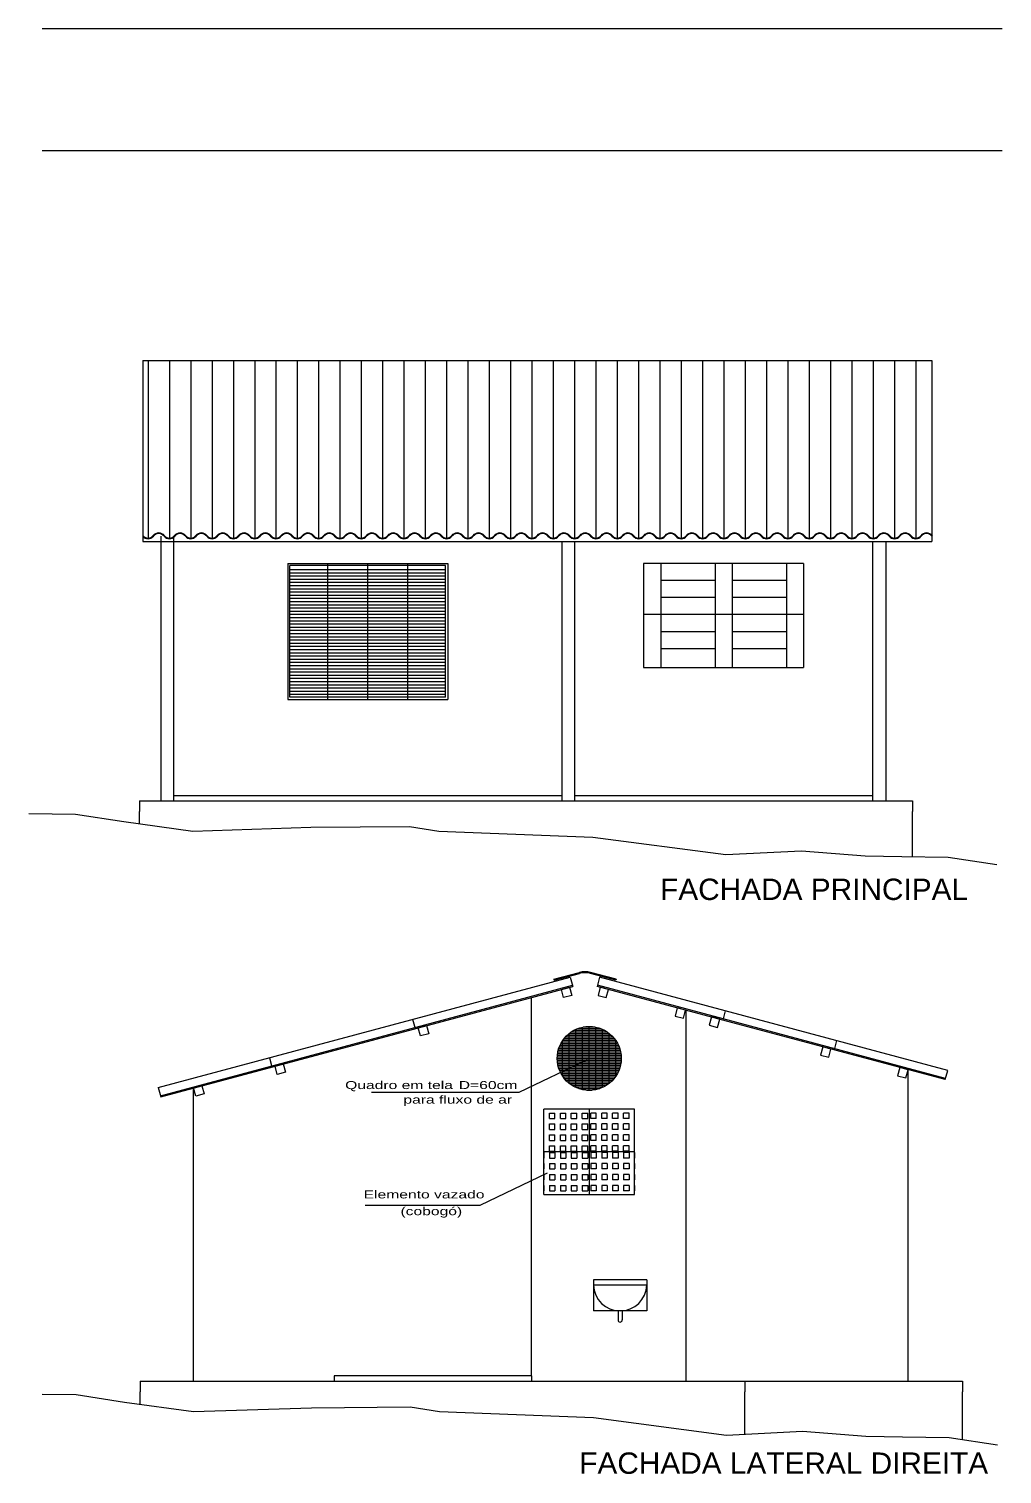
# Model space of a CAD drawing. Header units: millimetres. Extents: x 379 to 8329, y 269 to 4802.
# Drawn here: x 3710 to 4622, y 2013 to 3367 of the extents above; entities that cross this region are included whole.
import ezdxf

# ---------------------------------------------------------------- set-up
doc = ezdxf.new("R2010")
doc.units = ezdxf.units.MM
doc.header["$LTSCALE"] = 20
doc.header["$MEASUREMENT"] = 0
for name, color, linetype in [('1', 7, 'Continuous'), ('Cotas', 7, 'Continuous'), ('Texto', 2, 'Continuous')]:
    doc.layers.add(name, color=color, linetype=linetype)
doc.styles.add('REGUA100', font='arial.ttf', dxfattribs={"width": 1.4})
doc.styles.add('Textos Gd.', font='arial.ttf', dxfattribs={"height": 0.15})

msp = doc.modelspace()

# ---------------------------------------------------------------- hatches: boundary and pattern name
at = {"layer": '1'}
h = msp.add_hatch(dxfattribs=at)
h.set_pattern_fill('GRATE', color=1, scale=50, style=0)
h.set_pattern_definition([(0, (2166.3693, -2113.534), (0, 1.5625), []), (90, (2166.369, -2113.534), (-6.25, 4e-16), [])])
h.paths.add_polyline_path([(4205.227, 2402.317, 1), (4265.227, 2402.317, 1)])
h = msp.add_hatch(dxfattribs=at)
h.set_pattern_fill('SQUARE', color=1, scale=41, style=0)
h.set_pattern_definition([(0, (-3602.337, 459.994), (0, 5.125), [5.125, -5.125]), (90, (-3602.337, 459.994), (-5.125, 3e-16), [5.125, -5.125])])
h.paths.add_polyline_path([(4235.227, 2354.654), (4192.727, 2354.654), (4192.727, 2314.654), (4235.227, 2314.654)])
h = msp.add_hatch(dxfattribs=at)
h.set_pattern_fill('SQUARE', color=1, scale=41, style=0)
h.set_pattern_definition([(180, (12072.7903, 459.994), (0, 5.125), [5.125, -5.125]), (90, (12072.7903, 459.994), (5.125, 3e-16), [5.125, -5.125])])
h.paths.add_polyline_path([(4235.227, 2354.654), (4277.727, 2354.654), (4277.727, 2314.654), (4235.227, 2314.654)])
h = msp.add_hatch(dxfattribs=at)
h.set_pattern_fill('SQUARE', color=1, scale=41, style=0)
h.set_pattern_definition([(0, (-3602.337, 4169.315), (0, -5.125), [5.125, -5.125]), (270, (-3602.337, 4169.315), (-5.125, -3e-16), [5.125, -5.125])])
h.paths.add_polyline_path([(4235.227, 2274.654), (4192.727, 2274.654), (4192.727, 2314.654), (4235.227, 2314.654)])
h = msp.add_hatch(dxfattribs=at)
h.set_pattern_fill('SQUARE', color=1, scale=41, style=0)
h.set_pattern_definition([(180, (12072.7903, 4169.315), (0, -5.125), [5.125, -5.125]), (270, (12072.7903, 4169.315), (5.125, -3e-16), [5.125, -5.125])])
h.paths.add_polyline_path([(4235.227, 2274.654), (4277.727, 2274.654), (4277.727, 2314.654), (4235.227, 2314.654)])

# ---------------------------------------------------------------- linework, layer by layer
at = {"layer": '1', "color": 1}
for p, q in [((4622.402, 3367.477), (3722.402, 3367.477)), ((4622.402, 3253.046), (3722.402, 3253.046)), ((3990.027, 2738.834), (3990.027, 2866.334)), ((4027.527, 2738.834), (4027.527, 2866.334)), ((4065.027, 2738.834), (4065.027, 2866.334)), ((4569.407, 2383.373), (4360.767, 2439.278)), ((4571.477, 2391.101), (4362.837, 2447.006)), ((4569.148, 2382.408), (4360.508, 2438.312)), ((4467.157, 2419.053), (4464.828, 2410.36)), ((4534.227, 2099.654), (4534.227, 2391.765)), ((4569.148, 2382.408), (4571.477, 2391.101))]:
    msp.add_line(p, q, dxfattribs=at)
at = {"layer": '1'}
for p, q in [((3816.527, 3056.723), (3816.527, 2886.942)), ((3821.527, 3056.723), (3821.527, 2890.124)), ((3841.527, 3056.723), (3841.527, 2890.124)), ((3861.527, 3056.723), (3861.527, 2890.124)), ((3881.527, 3056.723), (3881.527, 2890.124)), ((3901.527, 3056.723), (3901.527, 2890.124)), ((3921.527, 3056.723), (3921.527, 2890.124)), ((3941.527, 3056.723), (3941.527, 2890.124)), ((3961.527, 3056.723), (3961.527, 2890.124)), ((3981.527, 3056.723), (3981.527, 2890.124)), ((4001.527, 3056.723), (4001.527, 2890.124)), ((4021.527, 3056.723), (4021.527, 2890.124)), ((4041.527, 3056.723), (4041.527, 2890.124)), ((4061.527, 3056.723), (4061.527, 2890.124)), ((4081.527, 3056.723), (4081.527, 2890.124)), ((4101.527, 3056.723), (4101.527, 2890.124)), ((4121.527, 3056.723), (4121.527, 2890.124)), ((4141.527, 3056.723), (4141.527, 2890.124)), ((4161.527, 3056.723), (4161.527, 2890.124)), ((4181.527, 3056.723), (4181.527, 2890.124)), ((4201.527, 3056.723), (4201.527, 2890.124)), ((4221.527, 3056.723), (4221.527, 2890.124)), ((4241.527, 3056.723), (4241.527, 2890.124)), ((4261.527, 3056.723), (4261.527, 2890.124)), ((4281.527, 3056.723), (4281.527, 2890.124)), ((4301.527, 3056.723), (4301.527, 2890.124)), ((4321.527, 3056.723), (4321.527, 2890.124)), ((4341.527, 3056.723), (4341.527, 2890.124)), ((4361.527, 3056.723), (4361.527, 2890.124)), ((4381.527, 3056.723), (4381.527, 2890.124)), ((4401.527, 3056.723), (4401.527, 2890.124)), ((4421.527, 3056.723), (4421.527, 2890.124)), ((4441.527, 3056.723), (4441.527, 2890.124)), ((4461.527, 3056.723), (4461.527, 2890.124)), ((4481.527, 3056.723), (4481.527, 2890.124)), ((4501.527, 3056.723), (4501.527, 2890.124)), ((4521.527, 3056.723), (4521.527, 2890.124)), ((4541.527, 3056.723), (4541.527, 2890.124)), ((4556.527, 3056.723), (4556.527, 2886.942)), ((3823.027, 2889.524), (3823.027, 2889.442)), ((3841.527, 2889.524), (3841.527, 2889.442)), ((4436.277, 2866.334), (4286.277, 2866.334)), ((4353.277, 2866.334), (4353.277, 2768.81)), ((4369.277, 2866.334), (4369.277, 2768.81)), ((4353.277, 2850.334), (4302.277, 2850.334)), ((4420.277, 2850.334), (4369.277, 2850.334)), ((4353.277, 2834.334), (4302.277, 2834.334)), ((4420.277, 2834.334), (4369.277, 2834.334)), ((4436.277, 2818.334), (4286.277, 2818.334)), ((4353.277, 2802.334), (4302.277, 2802.334)), ((4420.277, 2802.334), (4369.277, 2802.334)), ((4353.277, 2786.334), (4302.277, 2786.334)), ((4420.277, 2786.334), (4369.277, 2786.334)), ((4201.99, 2476.507), (4226.05, 2482.954)), ((4202.249, 2475.542), (4226.05, 2481.919)), ((4260.463, 2476.507), (4236.403, 2482.954)), ((4260.204, 2475.542), (4236.403, 2481.919)), ((3831.089, 2375.054), (4217.459, 2478.582)), ((3833.159, 2367.327), (4219.529, 2470.854)), ((3833.418, 2366.361), (4219.788, 2469.888)), ((4201.99, 2476.507), (4202.249, 2475.542)), ((4217.459, 2478.582), (4219.788, 2469.888)), ((4244.994, 2478.582), (4242.665, 2469.888)), ((4360.508, 2438.312), (4242.665, 2469.888)), ((4360.767, 2439.278), (4242.924, 2470.854)), ((4362.837, 2447.006), (4244.994, 2478.582)), ((4260.463, 2476.507), (4260.204, 2475.542)), ((4069.672, 2438.982), (4072.002, 2430.289)), ((4326.227, 2099.654), (4326.227, 2447.498)), ((4362.837, 2447.006), (4360.508, 2438.312)), ((3935.408, 2403.007), (3937.738, 2394.313)), ((3831.089, 2375.054), (3833.418, 2366.361)), ((4235.227, 2354.654), (4235.227, 2274.654)), ((4277.727, 2314.654), (4192.727, 2314.654)), ((4239.227, 2194.826), (4239.227, 2165.554)), ((4289.227, 2194.826), (4239.227, 2194.826)), ((4289.227, 2189.826), (4239.227, 2189.826)), ((4289.227, 2194.826), (4289.227, 2165.554)), ((4289.227, 2165.554), (4239.227, 2165.554)), ((4381.227, 2099.654), (4585.277, 2099.654)), ((4585.277, 2099.654), (4585.277, 2089.654)), ((4585.277, 2044.653), (4585.277, 2089.654))]:
    msp.add_line(p, q, dxfattribs=at)
at = {"layer": '1', "color": 0}
for p, q in [((3954.527, 2740.834), (3954.527, 2864.334)), ((4100.527, 2740.834), (4100.527, 2864.334)), ((4233.302, 2401.12), (4169.355, 2370.338)), ((4169.355, 2370.338), (4031.221, 2370.338)), ((4195.828, 2294.739), (4132.797, 2264.399)), ((4132.797, 2264.399), (4025.166, 2264.399))]:
    msp.add_line(p, q, dxfattribs=at)
at = {"layer": '1', "color": 3}
for p, q in [((4538.527, 2643.81), (4538.527, 2633.81)), ((3813.527, 2621.985), (3813.527, 2633.81)), ((4538.527, 2591.246), (4538.527, 2633.81)), ((4181.227, 2104.654), (4181.227, 2459.556)), ((3864.227, 2099.654), (3864.227, 2374.616)), ((4192.727, 2274.654), (4192.727, 2354.654)), ((4277.727, 2354.654), (4192.727, 2354.654)), ((4277.727, 2274.654), (4277.727, 2354.654)), ((4192.727, 2274.654), (4277.727, 2274.654)), ((3996.227, 2104.654), (3996.227, 2099.654)), ((4181.227, 2104.654), (4181.227, 2099.654)), ((3814.227, 2099.654), (3814.227, 2089.654)), ((3814.227, 2077.83), (3814.227, 2089.654)), ((4381.227, 2099.654), (4381.227, 2089.654)), ((4381.227, 2049.764), (4381.227, 2089.654))]:
    msp.add_line(p, q, dxfattribs=at)
at = {"layer": '1', "color": 4}
for points in [[(3798.868, 2623.98), (3753.417, 2630.966), (3709.818, 2631.617)], [(4528.368, 2591.397), (4493.885, 2591.911), (4434.449, 2596.569), (4363.359, 2593.076), (4238.66, 2609.378), (4094.149, 2615.2), (4066.604, 2619.387), (3974.112, 2618.693), (3863.398, 2615.2), (3798.868, 2623.98)], [(4617.419, 2583.761), (4571.968, 2590.747), (4528.368, 2591.397)], [(3799.568, 2079.824), (3754.117, 2086.811), (3722.402, 2087.284)], [(4529.068, 2047.242), (4494.585, 2047.756), (4435.149, 2052.413), (4364.059, 2048.92), (4239.36, 2065.222), (4094.849, 2071.044), (4067.303, 2075.231), (3974.812, 2074.537), (3864.098, 2071.044), (3799.568, 2079.824)], [(4618.118, 2039.605), (4572.667, 2046.591), (4529.068, 2047.242)]]:
    msp.add_lwpolyline(points, dxfattribs=at)
at = {"layer": '1'}
for points in [[(4211.234, 2459.314), (4209.163, 2467.041), (4216.89, 2469.112), (4218.961, 2461.385)], [(4251.22, 2459.314), (4253.29, 2467.041), (4245.563, 2469.112), (4243.492, 2461.385)], [(4323.516, 2439.942), (4325.587, 2447.67), (4317.859, 2449.74), (4315.789, 2442.013)], [(4076.97, 2423.338), (4074.899, 2431.066), (4082.627, 2433.136), (4084.697, 2425.409)], [(3942.706, 2387.362), (3940.636, 2395.09), (3948.363, 2397.16), (3950.434, 2389.433)], [(3866.297, 2366.889), (3864.227, 2374.616), (3871.954, 2376.687), (3874.025, 2368.959)]]:
    msp.add_lwpolyline(points, close=True, dxfattribs=at)
at = {"layer": '1', "color": 1}
for points in [[(4355.54, 2431.362), (4357.61, 2439.089), (4349.883, 2441.159), (4347.812, 2433.432)], [(4459.86, 2403.409), (4461.93, 2411.136), (4454.203, 2413.207), (4452.132, 2405.48)], [(4532.156, 2384.037), (4534.227, 2391.765), (4526.499, 2393.835), (4524.429, 2386.108)]]:
    msp.add_lwpolyline(points, close=True, dxfattribs=at)
at = {"layer": '1'}
msp.add_circle((4235.227, 2402.317), 30, dxfattribs=at)
for centre, radius, start, end in [((3821.527, 2895.903), 6.379, 218.388003, 321.611997), ((3821.527, 2895.903), 5.779, 218.388003, 321.611997), ((3831.527, 2887.98), 6.979, 38.388003, 141.611997), ((3831.527, 2887.98), 6.379, 38.388003, 141.611997), ((3841.527, 2895.903), 6.379, 218.388003, 321.611997), ((3841.527, 2895.903), 5.779, 218.388003, 321.611997), ((3851.527, 2887.98), 6.979, 38.388003, 141.611997), ((3851.527, 2887.98), 6.379, 38.388003, 141.611997), ((3861.527, 2895.903), 6.379, 218.388003, 321.611997), ((3861.527, 2895.903), 5.779, 218.388003, 321.611997), ((3871.527, 2887.98), 6.979, 38.388003, 141.611997), ((3871.527, 2887.98), 6.379, 38.388003, 141.611997), ((3881.527, 2895.903), 6.379, 218.388003, 321.611997), ((3881.527, 2895.903), 5.779, 218.388003, 321.611997), ((3891.527, 2887.98), 6.979, 38.388003, 141.611997), ((3891.527, 2887.98), 6.379, 38.388003, 141.611997), ((3901.527, 2895.903), 6.379, 218.388003, 321.611997), ((3901.527, 2895.903), 5.779, 218.388003, 321.611997), ((3911.527, 2887.98), 6.979, 38.388003, 141.611997), ((3911.527, 2887.98), 6.379, 38.388003, 141.611997), ((3921.527, 2895.903), 6.379, 218.388003, 321.611997), ((3921.527, 2895.903), 5.779, 218.388003, 321.611997), ((3931.527, 2887.98), 6.979, 38.388003, 141.611997), ((3931.527, 2887.98), 6.379, 38.388003, 141.611997), ((3941.527, 2895.903), 6.379, 218.388003, 321.611997), ((3941.527, 2895.903), 5.779, 218.388003, 321.611997), ((3951.527, 2887.98), 6.979, 38.388003, 141.611997), ((3951.527, 2887.98), 6.379, 38.388003, 141.611997), ((3961.527, 2895.903), 6.379, 218.388003, 321.611997), ((3961.527, 2895.903), 5.779, 218.388003, 321.611997), ((3971.527, 2887.98), 6.979, 38.388003, 141.611997), ((3971.527, 2887.98), 6.379, 38.388003, 141.611997), ((3981.527, 2895.903), 6.379, 218.388003, 321.611997), ((3981.527, 2895.903), 5.779, 218.388003, 321.611997), ((3991.527, 2887.98), 6.979, 38.388003, 141.611997), ((3991.527, 2887.98), 6.379, 38.388003, 141.611997), ((4001.527, 2895.903), 6.379, 218.388003, 321.611997), ((4001.527, 2895.903), 5.779, 218.388003, 321.611997), ((4011.527, 2887.98), 6.979, 38.388003, 141.611997), ((4011.527, 2887.98), 6.379, 38.388003, 141.611997), ((4021.527, 2895.903), 6.379, 218.388003, 321.611997), ((4021.527, 2895.903), 5.779, 218.388003, 321.611997), ((4031.527, 2887.98), 6.979, 38.388003, 141.611997), ((4031.527, 2887.98), 6.379, 38.388003, 141.611997), ((4041.527, 2895.903), 6.379, 218.388003, 321.611997), ((4041.527, 2895.903), 5.779, 218.388003, 321.611997), ((4051.527, 2887.98), 6.979, 38.388003, 141.611997), ((4051.527, 2887.98), 6.379, 38.388003, 141.611997), ((4061.527, 2895.903), 6.379, 218.388003, 321.611997), ((4061.527, 2895.903), 5.779, 218.388003, 321.611997), ((4071.527, 2887.98), 6.979, 38.388003, 141.611997), ((4071.527, 2887.98), 6.379, 38.388003, 141.611997), ((4081.527, 2895.903), 6.379, 218.388003, 321.611997), ((4081.527, 2895.903), 5.779, 218.388003, 321.611997), ((4091.527, 2887.98), 6.979, 38.388003, 141.611997), ((4091.527, 2887.98), 6.379, 38.388003, 141.611997), ((4101.527, 2895.903), 6.379, 218.388003, 321.611997), ((4101.527, 2895.903), 5.779, 218.388003, 321.611997), ((4111.527, 2887.98), 6.979, 38.388003, 141.611997), ((4111.527, 2887.98), 6.379, 38.388003, 141.611997), ((4121.527, 2895.903), 6.379, 218.388003, 321.611997), ((4121.527, 2895.903), 5.779, 218.388003, 321.611997), ((4131.527, 2887.98), 6.979, 38.388003, 141.611997), ((4131.527, 2887.98), 6.379, 38.388003, 141.611997), ((4141.527, 2895.903), 6.379, 218.388003, 321.611997), ((4141.527, 2895.903), 5.779, 218.388003, 321.611997), ((4151.527, 2887.98), 6.979, 38.388003, 141.611997), ((4151.527, 2887.98), 6.379, 38.388003, 141.611997), ((4161.527, 2895.903), 6.379, 218.388003, 321.611997), ((4161.527, 2895.903), 5.779, 218.388003, 321.611997), ((4171.527, 2887.98), 6.979, 38.388003, 141.611997), ((4171.527, 2887.98), 6.379, 38.388003, 141.611997), ((4181.527, 2895.903), 6.379, 218.388003, 321.611997), ((4181.527, 2895.903), 5.779, 218.388003, 321.611997), ((4191.527, 2887.98), 6.979, 38.388003, 141.611997), ((4191.527, 2887.98), 6.379, 38.388003, 141.611997), ((4201.527, 2895.903), 6.379, 218.388003, 321.611997), ((4201.527, 2895.903), 5.779, 218.388003, 321.611997), ((4211.527, 2887.98), 6.979, 38.388003, 141.611997), ((4211.527, 2887.98), 6.379, 38.388003, 141.611997), ((4221.527, 2895.903), 6.379, 218.388003, 321.611997), ((4221.527, 2895.903), 5.779, 218.388003, 321.611997), ((4231.527, 2887.98), 6.979, 38.388003, 141.611997), ((4231.527, 2887.98), 6.379, 38.388003, 141.611997), ((4241.527, 2895.903), 6.379, 218.388003, 321.611997), ((4241.527, 2895.903), 5.779, 218.388003, 321.611997), ((4251.527, 2887.98), 6.979, 38.388003, 141.611997), ((4251.527, 2887.98), 6.379, 38.388003, 141.611997), ((4261.527, 2895.903), 6.379, 218.388003, 321.611997), ((4261.527, 2895.903), 5.779, 218.388003, 321.611997), ((4271.527, 2887.98), 6.979, 38.388003, 141.611997), ((4271.527, 2887.98), 6.379, 38.388003, 141.611997), ((4281.527, 2895.903), 6.379, 218.388003, 321.611997), ((4281.527, 2895.903), 5.779, 218.388003, 321.611997), ((4291.527, 2887.98), 6.979, 38.388003, 141.611997), ((4291.527, 2887.98), 6.379, 38.388003, 141.611997), ((4301.527, 2895.903), 6.379, 218.388003, 321.611997), ((4301.527, 2895.903), 5.779, 218.388003, 321.611997), ((4311.527, 2887.98), 6.979, 38.388003, 141.611997), ((4311.527, 2887.98), 6.379, 38.388003, 141.611997), ((4321.527, 2895.903), 6.379, 218.388003, 321.611997), ((4321.527, 2895.903), 5.779, 218.388003, 321.611997), ((4331.527, 2887.98), 6.979, 38.388003, 141.611997), ((4331.527, 2887.98), 6.379, 38.388003, 141.611997), ((4341.527, 2895.903), 6.379, 218.388003, 321.611997), ((4341.527, 2895.903), 5.779, 218.388003, 321.611997), ((4351.527, 2887.98), 6.979, 38.388003, 141.611997), ((4351.527, 2887.98), 6.379, 38.388003, 141.611997), ((4361.527, 2895.903), 6.379, 218.388003, 321.611997), ((4361.527, 2895.903), 5.779, 218.388003, 321.611997), ((4371.527, 2887.98), 6.979, 38.388003, 141.611997), ((4371.527, 2887.98), 6.379, 38.388003, 141.611997), ((4381.527, 2895.903), 6.379, 218.388003, 321.611997), ((4381.527, 2895.903), 5.779, 218.388003, 321.611997), ((4391.527, 2887.98), 6.979, 38.388003, 141.611997), ((4391.527, 2887.98), 6.379, 38.388003, 141.611997), ((4401.527, 2895.903), 6.379, 218.388003, 321.611997), ((4401.527, 2895.903), 5.779, 218.388003, 321.611997), ((4411.527, 2887.98), 6.979, 38.388003, 141.611997), ((4411.527, 2887.98), 6.379, 38.388003, 141.611997), ((4421.527, 2895.903), 6.379, 218.388003, 321.611997), ((4421.527, 2895.903), 5.779, 218.388003, 321.611997), ((4431.527, 2887.98), 6.979, 38.388003, 141.611997), ((4431.527, 2887.98), 6.379, 38.388003, 141.611997), ((4441.527, 2895.903), 6.379, 218.388003, 321.611997), ((4441.527, 2895.903), 5.779, 218.388003, 321.611997), ((4451.527, 2887.98), 6.979, 38.388003, 141.611997), ((4451.527, 2887.98), 6.379, 38.388003, 141.611997), ((4461.527, 2895.903), 6.379, 218.388003, 321.611997), ((4461.527, 2895.903), 5.779, 218.388003, 321.611997), ((4471.527, 2887.98), 6.979, 38.388003, 141.611997), ((4471.527, 2887.98), 6.379, 38.388003, 141.611997), ((4481.527, 2895.903), 6.379, 218.388003, 321.611997), ((4481.527, 2895.903), 5.779, 218.388003, 321.611997), ((4491.527, 2887.98), 6.979, 38.388003, 141.611997), ((4491.527, 2887.98), 6.379, 38.388003, 141.611997), ((4501.527, 2895.903), 6.379, 218.388003, 321.611997), ((4501.527, 2895.903), 5.779, 218.388003, 321.611997), ((4511.527, 2887.98), 6.979, 38.388003, 141.611997), ((4511.527, 2887.98), 6.379, 38.388003, 141.611997), ((4521.527, 2895.903), 6.379, 218.388003, 321.611997), ((4521.527, 2895.903), 5.779, 218.388003, 321.611997), ((4531.527, 2887.98), 6.979, 38.388003, 141.611997), ((4531.527, 2887.98), 6.379, 38.388003, 141.611997), ((4541.527, 2895.903), 6.379, 218.388003, 321.611997), ((4541.527, 2895.903), 5.779, 218.388003, 321.611997), ((4551.527, 2887.98), 6.979, 38.388003, 141.611997), ((4551.527, 2887.98), 6.379, 38.388003, 141.611997), ((4231.227, 2463.636), 20, 75, 105), ((4231.227, 2462.601), 20, 75, 105), ((4264.227, 2157.085), 2, 180, 0)]:
    msp.add_arc(centre, radius, start, end, dxfattribs=at)
at = {"layer": 'Cotas'}
for p, q in [((3816.527, 3056.723), (4556.527, 3056.723)), ((3816.527, 2886.942), (4556.527, 2886.942)), ((4100.527, 2864.334), (3954.527, 2864.334)), ((4286.277, 2866.282), (4286.277, 2768.81)), ((4302.277, 2866.282), (4302.277, 2768.81)), ((4420.277, 2866.282), (4420.277, 2768.81)), ((4436.277, 2866.282), (4436.277, 2768.81)), ((4286.277, 2768.81), (4436.277, 2768.81)), ((4100.527, 2740.834), (3954.527, 2740.834)), ((3845.527, 2648.81), (4209.527, 2648.81)), ((4221.527, 2648.81), (4501.027, 2648.81)), ((4262.227, 2165.554), (4262.227, 2157.085)), ((4266.227, 2165.554), (4266.227, 2157.085))]:
    msp.add_line(p, q, dxfattribs=at)
at = {"layer": 'Cotas', "color": 3}
for p, q in [((3816.527, 2891.942), (3816.527, 2886.942)), ((3833.527, 2891.942), (3833.527, 2643.81)), ((3845.527, 2891.942), (3845.527, 2643.81)), ((4209.527, 2886.942), (4209.527, 2643.81)), ((4221.527, 2886.942), (4221.527, 2643.81)), ((4501.027, 2886.942), (4501.027, 2643.81)), ((4513.527, 2886.942), (4513.527, 2643.81)), ((3952.527, 2866.334), (3952.527, 2738.81)), ((3952.527, 2866.334), (4102.527, 2866.334)), ((4102.527, 2866.334), (4102.527, 2738.81)), ((3952.527, 2738.81), (4102.527, 2738.81)), ((3813.527, 2643.81), (3813.527, 2633.81)), ((3813.527, 2643.81), (4538.527, 2643.81)), ((4181.227, 2104.654), (3996.227, 2104.654)), ((3814.227, 2099.654), (4381.227, 2099.654))]:
    msp.add_line(p, q, dxfattribs=at)
at = {"layer": 'Cotas', "color": 1}
for p, q in [((4100.527, 2860.334), (3954.527, 2860.334)), ((4100.527, 2857.334), (3954.527, 2857.334)), ((4100.527, 2854.334), (3954.527, 2854.334)), ((4100.527, 2851.334), (3954.527, 2851.334)), ((4100.527, 2848.334), (3954.527, 2848.334)), ((4100.527, 2845.334), (3954.527, 2845.334)), ((4100.527, 2842.334), (3954.527, 2842.334)), ((4100.527, 2839.334), (3954.527, 2839.334)), ((4100.527, 2836.334), (3954.527, 2836.334)), ((4100.527, 2833.334), (3954.527, 2833.334)), ((4100.527, 2830.334), (3954.527, 2830.334)), ((4100.527, 2827.334), (3954.527, 2827.334)), ((4100.527, 2824.334), (3954.527, 2824.334)), ((4100.527, 2821.334), (3954.527, 2821.334)), ((4100.527, 2818.334), (3954.527, 2818.334)), ((4100.527, 2815.334), (3954.527, 2815.334)), ((4100.527, 2812.334), (3954.527, 2812.334)), ((4100.527, 2809.334), (3954.527, 2809.334)), ((4100.527, 2806.334), (3954.527, 2806.334)), ((4100.527, 2803.334), (3954.527, 2803.334)), ((4100.527, 2800.334), (3954.527, 2800.334)), ((4100.527, 2797.334), (3954.527, 2797.334)), ((4100.527, 2794.334), (3954.527, 2794.334)), ((4100.527, 2791.334), (3954.527, 2791.334)), ((4100.527, 2788.334), (3954.527, 2788.334)), ((4100.527, 2785.334), (3954.527, 2785.334)), ((4100.527, 2782.334), (3954.527, 2782.334)), ((4100.527, 2779.334), (3954.527, 2779.334)), ((4100.527, 2776.334), (3954.527, 2776.334)), ((4100.527, 2773.334), (3954.527, 2773.334)), ((4100.527, 2770.334), (3954.527, 2770.334)), ((4100.527, 2767.334), (3954.527, 2767.334)), ((4100.527, 2764.334), (3954.527, 2764.334)), ((4100.527, 2761.334), (3954.527, 2761.334)), ((4100.527, 2758.334), (3954.527, 2758.334)), ((4100.527, 2755.334), (3954.527, 2755.334)), ((4100.527, 2752.334), (3954.527, 2752.334)), ((4100.527, 2749.334), (3954.527, 2749.334)), ((4100.527, 2746.334), (3954.527, 2746.334)), ((4100.527, 2743.334), (3954.527, 2743.334))]:
    msp.add_line(p, q, dxfattribs=at)
at = {"layer": 'Cotas'}
msp.add_arc((4264.227, 2190.565), 25.011, 181.694109, 358.305891, dxfattribs=at)

# ---------------------------------------------------------------- texts
at = {"layer": '1', "color": 0, "style": 'REGUA100', "width": 1.4}
for s, p in [('Quadro em tela', (4006.356, 2373.579)), ('D=60cm', (4112.906, 2373.588)), ('para fluxo de ar', (4060.966, 2359.945)), ('Elemento vazado', (4023.707, 2271.066)), ('(cobogó)', (4058.245, 2255.329))]:
    msp.add_text(s, height=7.5, dxfattribs=at).set_placement(p)
at = {"layer": 'Texto', "color": 3, "style": 'Textos Gd.'}
for s, p in [('FACHADA PRINCIPAL', (4301.73, 2550.85)), ('FACHADA LATERAL DIREITA', (4225.911, 2012.9))]:
    msp.add_text(s, height=20, dxfattribs=at).set_placement(p)

doc.saveas('drawing.dxf')
